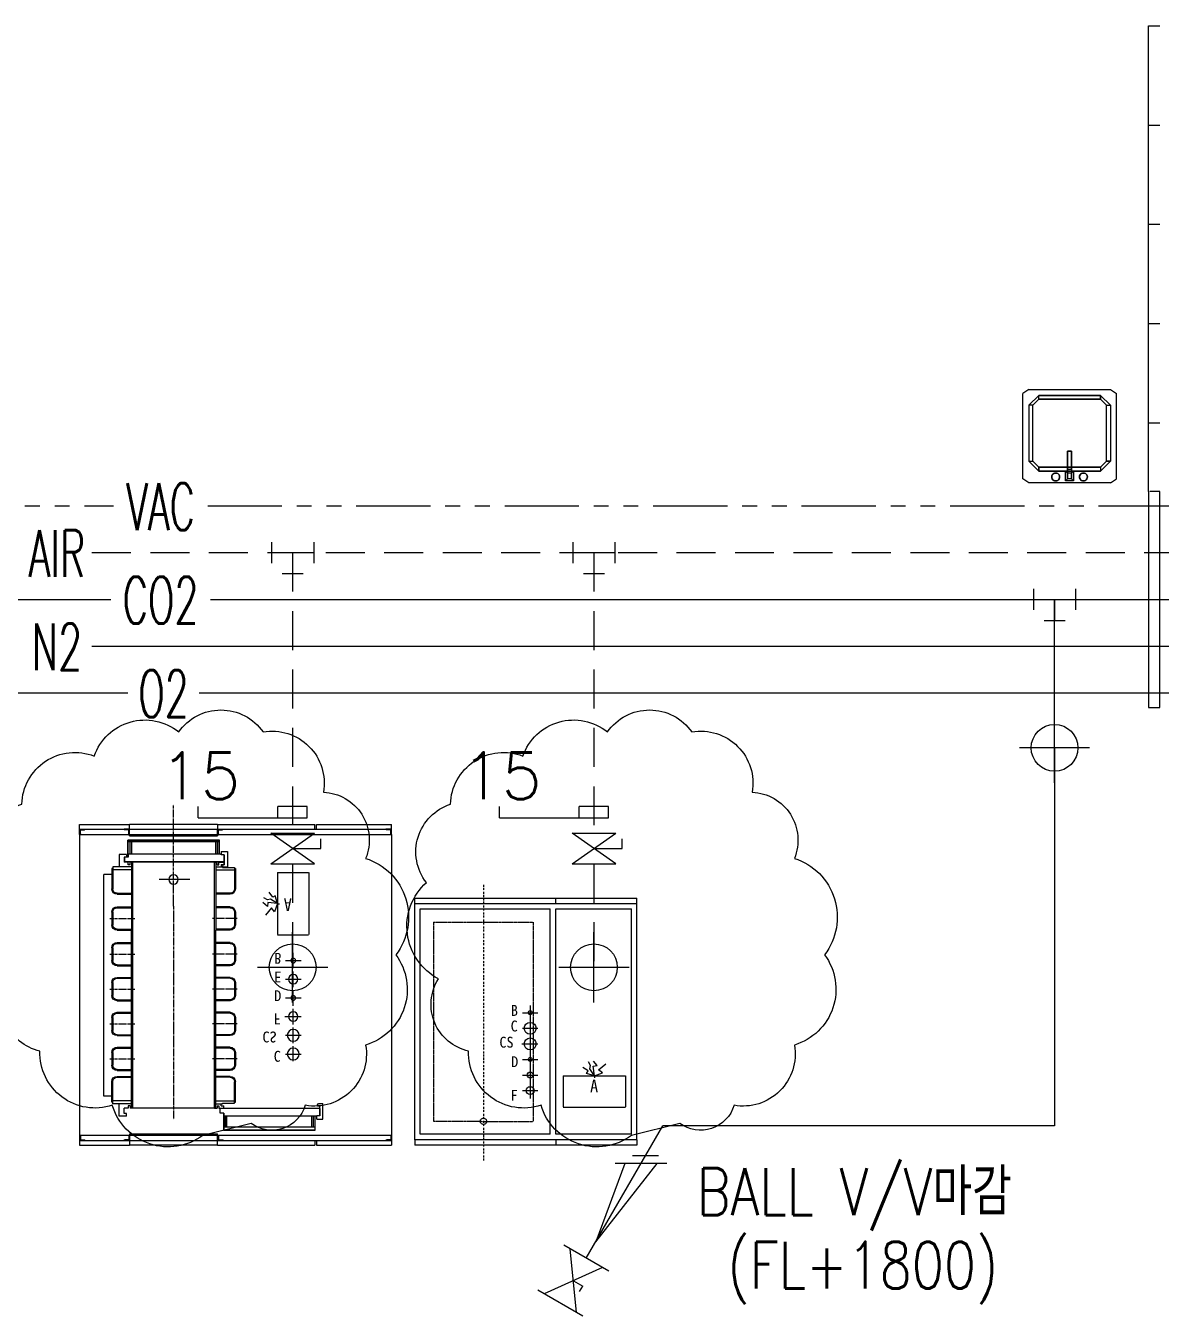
# Model space of a CAD drawing. Header units: millimetres. Extents: x 10903 to 284569, y 2319 to 62017.
# Drawn here: x 236009 to 243292, y 41949 to 50230 of the extents above; entities that cross this region are included whole.
import ezdxf
from ezdxf.enums import TextEntityAlignment as Align

# ---------------------------------------------------------------- set-up
doc = ezdxf.new("R2010")
doc.units = ezdxf.units.MM
for name, pattern in [('BORDER', [44.449999, 12.7, -6.35, 12.7, -6.35, 0, -6.35]), ('CENTER2', [28.575, 19.05, -3.175, 3.175, -3.175]), ('DASHED', [0.75, 0.5, -0.25]), ('DASHED2', [0.375, 0.25, -0.125]), ('DASHED3', [6.35, 4.233333, -2.116667]), ('HIDDEN', [0.375, 0.25, -0.125]), ('HIDDEN2', [4.7625, 3.175, -1.5875]), ('PHANTOM', [63.5, 31.75, -6.35, 6.35, -6.35, 6.35, -6.35])]:
    doc.linetypes.add(name, pattern=pattern)
for name, color, linetype in [('1', 8, 'Continuous'), ('5TXT', 7, 'Continuous'), ('ex', 1, 'Continuous'), ('pipe', 3, 'Continuous'), ('UT GAS', 4, 'Continuous'), ('UTIL-AIR', 3, 'DASHED2'), ('UTIL-CO2', 2, 'Continuous'), ('UTIL-N2', 6, 'Continuous'), ('UTIL-VACUUM', 7, 'HIDDEN'), ('빌트인', 8, 'Continuous')]:
    doc.layers.add(name, color=color, linetype=linetype)
doc.layers.add('UTIL-O2', color=4, linetype='Continuous', lineweight=0)
doc.styles.add('GHS', font='ROMANS.shx', dxfattribs={"bigfont": 'whgtxt.shx'})
doc.styles.add('TSTYLE1', font='txt', dxfattribs={"width": 0.95, "height": 80})
doc.styles.add('TSTYLE4', font='txt', dxfattribs={"width": 0.95, "height": 70})
doc.styles.add('TSTYLE5', font='txt', dxfattribs={"width": 0.95, "height": 80})
doc.styles.add('TSTYLE7', font='txt', dxfattribs={"height": 70})
doc.styles.add('TSTYLE9', font='txt', dxfattribs={"width": 0.95, "height": 4})
doc.styles.add('굴림', font='simple.shx', dxfattribs={"bigfont": 'whgtxt.shx'})

# ---------------------------------------------------------------- blocks, each defined once
blk = doc.blocks.new('AC557L')
at = {"layer": '1', "linetype": 'BORDER'}
blk.add_line((-272, 1636.1), (-272, -134.8), dxfattribs=at)
at = {"layer": '1', "linetype": 'Continuous'}
for p, q in [((-712, 0), (-712, 1551)), ((-712, 1551), (712, 1551)), ((-712, 1516), (712, 1516)), ((192, 1516), (192, 1551)), ((712, 0), (712, 1551)), ((-677, 35), (-677, 1481)), ((-677, 1481), (157, 1481)), ((157, 35), (157, 1481)), ((192, 35), (192, 1481)), ((192, 1481), (677, 1481)), ((677, 35), (677, 1481)), ((28, 860.5), (28, 765)), ((-22, 815), (78, 815)), ((28, 765), (28, 665)), ((-22, 715), (78, 715)), ((28, 665), (28, 565)), ((-26.3, 615), (78, 615)), ((-22, 515), (78, 515)), ((28, 565), (28, 465)), ((415, 475.9), (401.6, 499)), ((457.5, 475.9), (433.2, 505.1)), ((-22, 415), (78, 415)), ((28, 465), (28, 365)), ((399.2, 441.8), (366.3, 463.7)), ((389.4, 424.8), (399.2, 441.8)), ((439.8, 409.9), (389.4, 424.8)), ((410.1, 455.2), (415, 475.9)), ((439.8, 409.9), (410.1, 455.2)), ((432, 472.2), (457.5, 475.9)), ((439.8, 409.9), (432, 472.2)), ((439.8, 409.9), (492.8, 429.6)), ((467.3, 449.1), (513.5, 488)), ((492.8, 429.6), (467.3, 449.1)), ((28, 365), (28, 265)), ((440, 410), (440, 397.4)), ((-22, 315), (78, 315)), ((712, 0), (-712, 0)), ((-712, 0), (-712, -35)), ((157, 35), (-677, 35)), ((677, 35), (192, 35)), ((712, -35), (-712, -35)), ((192, 0), (192, -35)), ((712, 0), (712, -35))]:
    blk.add_line(p, q, dxfattribs=at)
at = {"layer": '1', "linetype": 'HIDDEN'}
for p, q in [((-592, 1397.1), (-592, 118.9)), ((-592, 1397.1), (48, 1397.1)), ((48, 1397.1), (48, 117.1)), ((-592, 118.9), (48, 117.1))]:
    blk.add_line(p, q, dxfattribs=at)
at = {"layer": '1', "linetype": 'HIDDEN2'}
for p, q in [((240, 410), (240, 210)), ((240, 410), (640, 410)), ((640, 410), (640, 210)), ((240, 210), (640, 210))]:
    blk.add_line(p, q, dxfattribs=at)
at = {"layer": '1', "linetype": 'Continuous'}
for centre, radius in [((28, 715), 38.1), ((28, 815), 12.7), ((28, 615), 38.1), ((28, 515), 12.7), ((28, 415), 19.1), ((28, 315), 25.4)]:
    blk.add_circle(centre, radius, dxfattribs=at)
at = {"layer": '1', "linetype": 'DASHED3'}
blk.add_circle((-272, 118), 20, dxfattribs=at)
at = {"layer": '1', "linetype": 'Continuous', "width": 0.95}
for s, height, rotation, style, p in [('B', 70, 359.99997, 'TSTYLE4', (-96, 794.5)), ('C', 70, 359.99997, 'TSTYLE4', (-97.2, 694.8)), ('CS', 70, 359.99997, 'TSTYLE4', (-169.3, 590.8)), ('D', 70, 359.99997, 'TSTYLE4', (-93.6, 465.8)), ('A', 80, 360, 'TSTYLE5', (412.3, 304.7)), ('F', 70, 360, 'TSTYLE4', (-96.9, 249.7))]:
    blk.add_text(s, height=height, rotation=rotation, dxfattribs=dict(at, style=style)).set_placement(p)
blk = doc.blocks.new('PI')
at = {"layer": 'UTIL-AIR', "color": 1, "linetype": 'Continuous'}
for p, q in [((0, 150), (0, -150)), ((150, 0), (-150, 0))]:
    blk.add_line(p, q, dxfattribs=at)
at = {"layer": 'UTIL-AIR', "color": 2, "linetype": 'Continuous'}
blk.add_circle((0, 0), 100, dxfattribs=at)
blk = doc.blocks.new('SA30T')
at = {"color": 2, "linetype": 'Continuous'}
for p, q in [((-0.75, 1.5), (0.75, 1.5)), ((1.5, 0.75), (1.5, -0.75)), ((-0.75, -1.5), (0.75, -1.5))]:
    blk.add_line(p, q, dxfattribs=at)
at = {"color": 0, "linetype": 'Continuous'}
for p, q in [((0, 1.5), (0, -1.5)), ((0, 0), (1.5, 0))]:
    blk.add_line(p, q, dxfattribs=at)
at = {"color": 2, "linetype": 'Continuous'}
for p in [(0, 1.5), (1.5, 0), (0, -1.5)]:
    blk.add_point(p, dxfattribs=at)
blk = doc.blocks.new('0S2c-M51-005-0-3층 UTILITY배관 평면도$0$SDFASFSDAF')
at = {"layer": 'pipe', "color": 2}
for p, q in [((0, 1.25), (0, -1.25)), ((2.5, 1.25), (2.5, -1.25)), ((0, 0.9), (2.5, -0.9)), ((2.5, 0.9), (0, -0.9))]:
    blk.add_line(p, q, dxfattribs=at)
blk = doc.blocks.new('SINK2')
at = {"layer": '빌트인'}
for p, q in [((-261.9, 600), (-300, 574.6)), ((-261.9, 600), (261.9, 600)), ((261.9, 600), (300, 574.6)), ((-300, 25.4), (-300, 574.6)), ((-198.2, 561.9), (-261.9, 498.2)), ((-261.9, 498.2), (-198.2, 561.9)), ((-261.9, 498.2), (-261.9, 140.1)), ((-261.9, 498.2), (-261.9, 140.1)), ((-236.4, 498.2), (-261.9, 498.2)), ((-236.4, 498.2), (-261.9, 498.2)), ((-236.4, 498.2), (-198.2, 536.4)), ((-198.2, 536.4), (-236.4, 498.2)), ((-236.4, 140.1), (-236.4, 498.2)), ((-236.4, 140.1), (-236.4, 498.2)), ((198.2, 561.9), (-198.2, 561.9)), ((-198.2, 561.9), (198.2, 561.9)), ((-198.2, 536.4), (-198.2, 561.9)), ((-198.2, 536.4), (-198.2, 561.9)), ((-198.2, 536.4), (198.2, 536.4)), ((198.2, 536.4), (-198.2, 536.4)), ((261.9, 498.2), (198.2, 561.9)), ((198.2, 561.9), (198.2, 536.4)), ((261.9, 498.2), (198.2, 561.9)), ((198.2, 536.4), (198.2, 561.9)), ((236.4, 498.2), (198.2, 536.4)), ((198.2, 536.4), (236.4, 498.2)), ((236.4, 140.1), (236.4, 498.2)), ((236.4, 498.2), (261.9, 498.2)), ((236.4, 140.1), (236.4, 498.2)), ((236.4, 498.2), (261.9, 498.2)), ((261.9, 498.2), (261.9, 140.1)), ((261.9, 498.2), (261.9, 140.1)), ((300, 25.4), (300, 574.6)), ((-12.8, 203.6), (-12.8, 89.1)), ((12.8, 203.6), (-12.8, 203.6)), ((-12.8, 203.6), (-12.8, 101.8)), ((12.8, 203.6), (-12.8, 203.6)), ((-12.8, 203.6), (12.8, 203.6)), ((12.8, 203.6), (-12.8, 203.6)), ((-12.8, 203.6), (-12.8, 101.8)), ((-12.8, 89.1), (-12.8, 203.6)), ((12.8, 89.1), (12.8, 203.6)), ((12.8, 101.8), (12.8, 203.6)), ((12.8, 203.6), (12.8, 101.8)), ((12.8, 89.1), (12.8, 203.6)), ((-261.9, 140.1), (-198.2, 76.4)), ((-261.9, 140.1), (-236.4, 140.1)), ((-198.2, 76.4), (-261.9, 140.1)), ((-261.9, 140.1), (-236.4, 140.1)), ((-198.2, 101.8), (-236.4, 140.1)), ((-236.4, 140.1), (-198.2, 101.8)), ((198.2, 101.8), (-198.2, 101.8)), ((-198.2, 101.8), (198.2, 101.8)), ((-198.2, 76.4), (-198.2, 101.8)), ((-198.2, 101.8), (-198.2, 76.4)), ((12.8, 101.8), (-12.8, 101.8)), ((-12.8, 101.8), (12.8, 101.8)), ((-12.8, 63.6), (-12.8, 101.8)), ((-12.8, 101.8), (-12.8, 89.1)), ((-12.8, 101.8), (-12.8, 89.1)), ((-12.8, 63.6), (-12.8, 101.8)), ((-12.8, 89.1), (12.8, 89.1)), ((-12.8, 89.1), (12.8, 89.1)), ((-12.8, 25.4), (-12.8, 89.1)), ((-12.8, 89.1), (-12.8, 25.4)), ((12.8, 101.8), (12.8, 63.6)), ((12.8, 89.1), (12.8, 101.8)), ((12.8, 101.8), (12.8, 63.6)), ((12.8, 101.8), (12.8, 89.1)), ((12.8, 89.1), (12.8, 25.4)), ((12.8, 89.1), (12.8, 25.4)), ((198.2, 76.4), (261.9, 140.1)), ((236.4, 140.1), (198.2, 101.8)), ((261.9, 140.1), (198.2, 76.4)), ((198.2, 101.8), (236.4, 140.1)), ((198.2, 101.8), (198.2, 76.4)), ((198.2, 101.8), (198.2, 76.4)), ((261.9, 140.1), (236.4, 140.1)), ((236.4, 140.1), (261.9, 140.1)), ((-261.9, 0), (-300, 25.4)), ((261.9, 0), (-261.9, 0)), ((-198.2, 76.4), (198.2, 76.4)), ((198.2, 76.4), (-198.2, 76.4)), ((-113.7, 44.8), (-114.5, 38.2)), ((-114.5, 38.2), (-113.7, 44.8)), ((-113.7, 44.8), (-114.5, 38.2)), ((-114.5, 38.2), (-113.7, 44.8)), ((-114.5, 38.2), (-113.7, 31.6)), ((-113.7, 31.6), (-114.5, 38.2)), ((-114.5, 38.2), (-113.7, 31.6)), ((-113.7, 31.6), (-114.5, 38.2)), ((-111.1, 51), (-113.7, 44.8)), ((-113.7, 44.8), (-111.1, 51)), ((-111.1, 51), (-113.7, 44.8)), ((-113.7, 44.8), (-111.1, 51)), ((-113.7, 31.6), (-111.1, 25.4)), ((-111.1, 25.4), (-113.7, 31.6)), ((-113.7, 31.6), (-111.1, 25.4)), ((-111.1, 25.4), (-113.7, 31.6)), ((-107.1, 56.2), (-111.1, 51)), ((-111.1, 51), (-107.1, 56.2)), ((-107.1, 56.2), (-111.1, 51)), ((-111.1, 51), (-107.1, 56.2)), ((-111.1, 25.4), (-107.1, 20.2)), ((-107.1, 20.2), (-111.1, 25.4)), ((-111.1, 25.4), (-107.1, 20.2)), ((-107.1, 20.2), (-111.1, 25.4)), ((-101.8, 60.2), (-107.1, 56.2)), ((-107.1, 56.2), (-101.8, 60.2)), ((-101.8, 60.2), (-107.1, 56.2)), ((-107.1, 56.2), (-101.8, 60.2)), ((-107.1, 20.2), (-101.8, 16.2)), ((-101.8, 16.2), (-107.1, 20.2)), ((-107.1, 20.2), (-101.8, 16.2)), ((-101.8, 16.2), (-107.1, 20.2)), ((-95.6, 62.8), (-101.8, 60.2)), ((-101.8, 60.2), (-95.6, 62.8)), ((-95.6, 62.8), (-101.8, 60.2)), ((-101.8, 60.2), (-95.6, 62.8)), ((-101.8, 16.2), (-95.6, 13.6)), ((-95.6, 13.6), (-101.8, 16.2)), ((-101.8, 16.2), (-95.6, 13.6)), ((-95.6, 13.6), (-101.8, 16.2)), ((-89.1, 63.6), (-95.6, 62.8)), ((-95.6, 62.8), (-89.1, 63.6)), ((-89.1, 63.6), (-95.6, 62.8)), ((-95.6, 62.8), (-89.1, 63.6)), ((-95.6, 13.6), (-89.1, 12.8)), ((-89.1, 12.8), (-95.6, 13.6)), ((-95.6, 13.6), (-89.1, 12.8)), ((-89.1, 12.8), (-95.6, 13.6)), ((-82.5, 62.8), (-89.1, 63.6)), ((-82.5, 62.8), (-89.1, 63.6)), ((-89.1, 63.6), (-82.5, 62.8)), ((-82.5, 62.8), (-89.1, 63.6)), ((-89.1, 12.8), (-82.5, 13.6)), ((-82.5, 13.6), (-89.1, 12.8)), ((-89.1, 12.8), (-82.5, 13.6)), ((-82.5, 13.6), (-89.1, 12.8)), ((-76.3, 60.2), (-82.5, 62.8)), ((-82.5, 62.8), (-76.3, 60.2)), ((-76.3, 60.2), (-82.5, 62.8)), ((-82.5, 62.8), (-76.3, 60.2)), ((-82.5, 13.6), (-76.3, 16.2)), ((-76.3, 16.2), (-82.5, 13.6)), ((-82.5, 13.6), (-76.3, 16.2)), ((-76.3, 16.2), (-82.5, 13.6)), ((-71.1, 56.2), (-76.3, 60.2)), ((-76.3, 60.2), (-71.1, 56.2)), ((-71.1, 56.2), (-76.3, 60.2)), ((-76.3, 60.2), (-71.1, 56.2)), ((-76.3, 16.2), (-71.1, 20.2)), ((-71.1, 20.2), (-76.3, 16.2)), ((-76.3, 16.2), (-71.1, 20.2)), ((-71.1, 20.2), (-76.3, 16.2)), ((-67.1, 51), (-71.1, 56.2)), ((-71.1, 56.2), (-67.1, 51)), ((-67.1, 51), (-71.1, 56.2)), ((-71.1, 56.2), (-67.1, 51)), ((-71.1, 20.2), (-67.1, 25.4)), ((-67.1, 25.4), (-71.1, 20.2)), ((-71.1, 20.2), (-67.1, 25.4)), ((-67.1, 25.4), (-71.1, 20.2)), ((-64.5, 44.8), (-67.1, 51)), ((-67.1, 51), (-64.5, 44.8)), ((-64.5, 44.8), (-67.1, 51)), ((-67.1, 51), (-64.5, 44.8)), ((-67.1, 25.4), (-64.5, 31.6)), ((-64.5, 31.6), (-67.1, 25.4)), ((-67.1, 25.4), (-64.5, 31.6)), ((-64.5, 31.6), (-67.1, 25.4)), ((-63.6, 38.2), (-64.5, 44.8)), ((-64.5, 44.8), (-63.6, 38.2)), ((-63.6, 38.2), (-64.5, 44.8)), ((-64.5, 44.8), (-63.6, 38.2)), ((-64.5, 31.6), (-63.6, 38.2)), ((-63.6, 38.2), (-64.5, 31.6)), ((-64.5, 31.6), (-63.6, 38.2)), ((-63.6, 38.2), (-64.5, 31.6)), ((-12.8, 63.6), (-25.4, 76.4)), ((-25.4, 76.4), (25.4, 76.4)), ((-25.4, 76.4), (-12.8, 63.6)), ((-25.4, 12.8), (-25.4, 76.4)), ((-12.8, 25.4), (-25.4, 12.8)), ((-12.8, 25.4), (-25.4, 12.8)), ((25.4, 12.8), (-25.4, 12.8)), ((12.8, 63.6), (-12.8, 63.6)), ((12.8, 63.6), (-12.8, 63.6)), ((-12.8, 25.4), (-12.8, 63.6)), ((12.8, 25.4), (-12.8, 25.4)), ((12.8, 25.4), (-12.8, 25.4)), ((25.4, 76.4), (12.8, 63.6)), ((12.8, 63.6), (25.4, 76.4)), ((12.8, 25.4), (12.8, 63.6)), ((12.8, 25.4), (25.4, 12.8)), ((12.8, 25.4), (25.4, 12.8)), ((25.4, 76.4), (25.4, 12.8)), ((63.6, 38.2), (64.5, 44.8)), ((64.5, 44.8), (63.6, 38.2)), ((63.6, 38.2), (64.5, 44.8)), ((64.5, 44.8), (63.6, 38.2)), ((63.6, 38.2), (64.5, 31.6)), ((64.5, 31.6), (63.6, 38.2)), ((63.6, 38.2), (64.5, 31.6)), ((64.5, 31.6), (63.6, 38.2)), ((67.1, 51), (64.5, 44.8)), ((64.5, 44.8), (67.1, 51)), ((67.1, 51), (64.5, 44.8)), ((64.5, 44.8), (67.1, 51)), ((64.5, 31.6), (67.1, 25.4)), ((67.1, 25.4), (64.5, 31.6)), ((64.5, 31.6), (67.1, 25.4)), ((67.1, 25.4), (64.5, 31.6)), ((71.1, 56.2), (67.1, 51)), ((67.1, 51), (71.1, 56.2)), ((71.1, 56.2), (67.1, 51)), ((67.1, 51), (71.1, 56.2)), ((67.1, 25.4), (71.1, 20.2)), ((71.1, 20.2), (67.1, 25.4)), ((67.1, 25.4), (71.1, 20.2)), ((71.1, 20.2), (67.1, 25.4)), ((76.3, 60.2), (71.1, 56.2)), ((71.1, 56.2), (76.3, 60.2)), ((76.3, 60.2), (71.1, 56.2)), ((71.1, 56.2), (76.3, 60.2)), ((71.1, 20.2), (76.3, 16.2)), ((76.3, 16.2), (71.1, 20.2)), ((71.1, 20.2), (76.3, 16.2)), ((76.3, 16.2), (71.1, 20.2)), ((82.5, 62.8), (76.3, 60.2)), ((76.3, 60.2), (82.5, 62.8)), ((82.5, 62.8), (76.3, 60.2)), ((76.3, 60.2), (82.5, 62.8)), ((76.3, 16.2), (82.5, 13.6)), ((82.5, 13.6), (76.3, 16.2)), ((76.3, 16.2), (82.5, 13.6)), ((82.5, 13.6), (76.3, 16.2)), ((89.1, 63.6), (82.5, 62.8)), ((82.5, 62.8), (89.1, 63.6)), ((89.1, 63.6), (82.5, 62.8)), ((82.5, 62.8), (89.1, 63.6)), ((82.5, 13.6), (89.1, 12.8)), ((89.1, 12.8), (82.5, 13.6)), ((82.5, 13.6), (89.1, 12.8)), ((89.1, 12.8), (82.5, 13.6)), ((95.6, 62.8), (89.1, 63.6)), ((89.1, 63.6), (95.6, 62.8)), ((95.6, 62.8), (89.1, 63.6)), ((89.1, 63.6), (95.6, 62.8)), ((89.1, 12.8), (95.6, 13.6)), ((95.6, 13.6), (89.1, 12.8)), ((89.1, 12.8), (95.6, 13.6)), ((95.6, 13.6), (89.1, 12.8)), ((101.8, 60.2), (95.6, 62.8)), ((95.6, 62.8), (101.8, 60.2)), ((101.8, 60.2), (95.6, 62.8)), ((95.6, 62.8), (101.8, 60.2)), ((95.6, 13.6), (101.8, 16.2)), ((101.8, 16.2), (95.6, 13.6)), ((95.6, 13.6), (101.8, 16.2)), ((101.8, 16.2), (95.6, 13.6)), ((107.1, 56.2), (101.8, 60.2)), ((101.8, 60.2), (107.1, 56.2)), ((107.1, 56.2), (101.8, 60.2)), ((101.8, 60.2), (107.1, 56.2)), ((101.8, 16.2), (107.1, 20.2)), ((107.1, 20.2), (101.8, 16.2)), ((101.8, 16.2), (107.1, 20.2)), ((107.1, 20.2), (101.8, 16.2)), ((111.1, 51), (107.1, 56.2)), ((107.1, 56.2), (111.1, 51)), ((111.1, 51), (107.1, 56.2)), ((107.1, 56.2), (111.1, 51)), ((107.1, 20.2), (111.1, 25.4)), ((111.1, 25.4), (107.1, 20.2)), ((107.1, 20.2), (111.1, 25.4)), ((111.1, 25.4), (107.1, 20.2)), ((113.7, 44.8), (111.1, 51)), ((111.1, 51), (113.7, 44.8)), ((113.7, 44.8), (111.1, 51)), ((111.1, 51), (113.7, 44.8)), ((111.1, 25.4), (113.7, 31.6)), ((113.7, 31.6), (111.1, 25.4)), ((111.1, 25.4), (113.7, 31.6)), ((113.7, 31.6), (111.1, 25.4)), ((114.5, 38.2), (113.7, 44.8)), ((113.7, 44.8), (114.5, 38.2)), ((114.5, 38.2), (113.7, 44.8)), ((113.7, 44.8), (114.5, 38.2)), ((113.7, 31.6), (114.5, 38.2)), ((114.5, 38.2), (113.7, 31.6)), ((113.7, 31.6), (114.5, 38.2)), ((114.5, 38.2), (113.7, 31.6)), ((261.9, 0), (300, 25.4))]:
    blk.add_line(p, q, dxfattribs=at)
blk = doc.blocks.new('ac1000L-p')
at = {"layer": '빌트인', "linetype": 'Continuous'}
for p, q in [((-931.4, 937), (-931.4, 1002)), ((-931.4, 1002), (-611.4, 1002)), ((-611.4, 929), (-611.4, 1002)), ((-46.4, 1002), (-611.4, 1002)), ((-46.4, 1002), (-46.4, 929)), ((-46.4, 1002), (576.1, 1002)), ((576.1, 972), (576.1, 1002)), ((588.6, 1002), (1068.6, 1002)), ((588.6, 972), (588.6, 1002)), ((1068.6, 967), (1068.6, 1002)), ((1068.6, 937), (1068.6, 1002)), ((-931.4, 972), (-896.4, 972)), ((-931.4, 937), (1068.6, 937)), ((-931.4, -991), (-931.4, 937)), ((-926.4, 942), (-926.4, 967)), ((-926.4, 967), (-901.4, 967)), ((-896.4, 972), (918.6, 972)), ((-611.4, 972), (-646.4, 972)), ((-616.4, 967), (-641.4, 967)), ((-616.4, 942), (-616.4, 967)), ((-611.4, 937), (-611.4, 972)), ((-611.4, 929), (-46.4, 929)), ((-46.4, 937), (-46.4, 972)), ((-46.4, 972), (-11.4, 972)), ((-41.4, 942), (-41.4, 967)), ((-41.4, 967), (-16.4, 967)), ((918.6, 972), (1068.6, 972)), ((1068.6, 972), (1033.6, 972)), ((1063.6, 967), (1038.6, 967)), ((1063.6, 942), (1063.6, 967)), ((1068.6, 937), (1068.6, 972)), ((1068.6, -991), (1068.6, 937)), ((-8.3, 797.5), (-8.3, 907.5)), ((577.7, 907.5), (-8.3, 907.5)), ((-6.8, 797.5), (-6.8, 906)), ((576.2, 906), (-6.8, 906)), ((-6.8, 806.5), (-6.8, 886.5)), ((576.2, 886.5), (-6.8, 886.5)), ((3.2, 886.5), (3.2, 816.5)), ((13.2, 886.5), (3.2, 886.5)), ((13.2, 886.5), (13.2, 816.5)), ((556.2, 816.5), (556.2, 886.5)), ((566.2, 886.5), (556.2, 886.5)), ((566.2, 816.5), (566.2, 886.5)), ((576.2, 816.5), (576.2, 906)), ((577.7, 816.5), (577.7, 907.5)), ((589.2, 835.5), (589.2, 813.5)), ((589.2, 835.5), (629.2, 835.5)), ((629.2, 835.5), (629.2, 735.5)), ((-629.9, 815.5), (-677.4, 815.5)), ((-677.4, 815.5), (-677.4, 736.5)), ((-644.9, 798.5), (-644.9, 765.5)), ((-629.9, 798.5), (-644.9, 798.5)), ((-620.2, 765.5), (-644.9, 765.5)), ((-629.9, 815.5), (-629.9, 798.5)), ((-620.2, 748.5), (-620.2, 765.5)), ((-607.7, 748.5), (-620.2, 748.5)), ((-599.4, 765.5), (-607.7, 765.5)), ((-607.7, 748.5), (-607.7, 765.5)), ((-591.4, 765.5), (-599.4, 765.5)), ((-599.4, 765.5), (-599.4, -378.8)), ((-599.4, 765.5), (-599.4, 736.5)), ((-591.4, 765.5), (-591.4, -813.5)), ((-66.4, 765.5), (-591.4, 765.5)), ((-66.4, 765.5), (-66.4, -813.5)), ((-66.4, 765.5), (-58.4, 765.5)), ((-58.4, 765.5), (-58.4, -378.8)), ((-58.4, 765.5), (-58.4, 736.5)), ((-58.4, 765.5), (-50.2, 765.5)), ((-50.2, 748.5), (-50.2, 765.5)), ((-50.2, 748.5), (-37.7, 748.5)), ((-37.7, 765.5), (-6.9, 765.5)), ((-37.7, 748.5), (-37.7, 765.5)), ((-6.8, 797.5), (-29.8, 797.5)), ((-29.8, 797.5), (-29.8, 767.5)), ((609.2, 767.5), (-29.8, 767.5)), ((-22.9, 750.5), (-22.9, 736.5)), ((-22.9, 750.5), (-6.9, 750.5)), ((-6.9, 765.5), (-6.9, 750.5)), ((589.2, 816.5), (-6.8, 816.5)), ((-6.8, 816.5), (-6.8, 797.5)), ((589.2, 813.5), (589.2, 816.5)), ((609.2, 813.5), (589.2, 813.5)), ((609.2, 813.5), (589.2, 813.5)), ((593.2, 749.5), (593.2, 743.5)), ((593.2, 749.5), (609.2, 749.5)), ((609.2, 813.5), (609.2, 749.5)), ((609.2, 767.5), (609.2, 813.5)), ((-775.4, 686.5), (-775.4, -734.5)), ((-725.4, 686.5), (-775.4, 686.5)), ((-725.4, 726.5), (-725.4, 594.5)), ((-719.4, 726.5), (-725.4, 726.5)), ((-719.4, 736.5), (-719.4, 717.5)), ((-599.4, 736.5), (-719.4, 736.5)), ((-719.4, 726.5), (-719.4, 594.5)), ((-599.4, 717.5), (-719.4, 717.5)), ((-599.4, 736.5), (-677.4, 736.5)), ((-599.4, 736.5), (-599.4, 717.5)), ((-58.4, 736.5), (-22.9, 736.5)), ((-58.4, 736.5), (-58.4, 717.5)), ((-58.4, 736.5), (-14.9, 736.5)), ((-58.4, 717.5), (61.6, 717.5)), ((-14.9, 736.5), (-14.9, 732.5)), ((-14.9, 732.5), (61.6, 732.5)), ((61.6, 732.5), (61.6, 717.5)), ((61.6, 726.5), (61.6, 594.5)), ((61.6, 726.5), (67.6, 726.5)), ((67.6, 726.5), (67.6, 594.5)), ((593.2, 743.5), (601.2, 735.5)), ((601.2, 735.5), (629.2, 735.5)), ((-691.4, 566.5), (-599.4, 566.5)), ((-691.4, 560.5), (-599.4, 560.5)), ((-691.4, 523), (-599.4, 523)), ((-691.4, 517), (-599.4, 517)), ((33.6, 566.5), (-58.4, 566.5)), ((33.6, 560.5), (-58.4, 560.5)), ((33.6, 523), (-58.4, 523)), ((33.6, 517), (-58.4, 517)), ((-725.4, 407), (-725.4, 489)), ((-719.4, 407), (-719.4, 489)), ((61.6, 407), (61.6, 489)), ((67.6, 407), (67.6, 489)), ((388.6, 417), (488.6, 417)), ((438.6, 462.5), (438.6, 367)), ((-691.4, 379), (-599.4, 379)), ((-691.4, 373), (-599.4, 373)), ((33.6, 379), (-58.4, 379)), ((33.6, 373), (-58.4, 373)), ((438.6, 347), (438.6, 247)), ((-725.4, 183), (-725.4, 265)), ((-719.4, 183), (-719.4, 265)), ((-691.4, 299), (-599.4, 299)), ((-691.4, 293), (-599.4, 293)), ((33.6, 299), (-58.4, 299)), ((33.6, 293), (-58.4, 293)), ((61.6, 183), (61.6, 265)), ((67.6, 183), (67.6, 265)), ((388.6, 297), (488.6, 297)), ((384.3, 177), (488.6, 177)), ((438.6, 227), (438.6, 127)), ((-691.4, 155), (-599.4, 155)), ((-691.4, 149), (-599.4, 149)), ((33.6, 155), (-58.4, 155)), ((33.6, 149), (-58.4, 149)), ((438.6, 107), (438.6, 7)), ((-725.4, -41), (-725.4, 41)), ((-719.4, -41), (-719.4, 41)), ((-691.4, 75), (-599.4, 75)), ((-691.4, 69), (-599.4, 69)), ((33.6, 75), (-58.4, 75)), ((33.6, 69), (-58.4, 69)), ((61.6, -41), (61.6, 41)), ((67.6, -41), (67.6, 41)), ((388.6, 57), (488.6, 57)), ((-691.4, -69), (-599.4, -69)), ((-691.4, -75), (-599.4, -75)), ((33.6, -69), (-58.4, -69)), ((33.6, -75), (-58.4, -75)), ((388.6, -63), (488.6, -63)), ((438.6, -13), (438.6, -113)), ((-691.4, -149), (-599.4, -149)), ((-691.4, -155), (-599.4, -155)), ((33.6, -149), (-58.4, -149)), ((33.6, -155), (-58.4, -155)), ((438.6, -133), (438.6, -233)), ((-725.4, -265), (-725.4, -183)), ((-719.4, -265), (-719.4, -183)), ((61.6, -265), (61.6, -183)), ((67.6, -265), (67.6, -183)), ((388.6, -183), (488.6, -183)), ((-691.4, -293), (-599.4, -293)), ((-691.4, -299), (-599.4, -299)), ((33.6, -293), (-58.4, -293)), ((33.6, -299), (-58.4, -299)), ((-725.4, -494), (-725.4, -412)), ((-719.4, -494), (-719.4, -412)), ((-691.4, -378), (-599.4, -378)), ((-691.4, -384), (-599.4, -384)), ((-599.4, -813.5), (-599.4, -378.8)), ((33.6, -378), (-58.4, -378)), ((-58.4, -813.5), (-58.4, -378.8)), ((33.6, -384), (-58.4, -384)), ((61.6, -494), (61.6, -412)), ((67.6, -494), (67.6, -412)), ((299.4, -520.5), (260.4, -474.3)), ((318.8, -495), (299.4, -520.5)), ((338.6, -548), (318.8, -495)), ((-691.4, -522), (-599.4, -522)), ((-691.4, -528), (-599.4, -528)), ((33.6, -522), (-58.4, -522)), ((33.6, -528), (-58.4, -528)), ((272.6, -530.2), (243.4, -554.6)), ((272.6, -572.8), (249.5, -586.2)), ((276.3, -555.8), (272.6, -530.2)), ((293.3, -577.7), (272.6, -572.8)), ((338.6, -548), (276.3, -555.8)), ((338.6, -548), (293.3, -577.7)), ((338.6, -548), (323.7, -598.4)), ((338.5, -547.8), (351, -547.8)), ((-725.4, -774.5), (-725.4, -642.5)), ((-719.4, -774.5), (-719.4, -642.5)), ((-691.4, -608.5), (-599.4, -608.5)), ((-691.4, -614.5), (-599.4, -614.5)), ((33.6, -608.5), (-58.4, -608.5)), ((33.6, -614.5), (-58.4, -614.5)), ((61.6, -774.5), (61.6, -642.5)), ((67.6, -774.5), (67.6, -642.5)), ((306.7, -588.6), (284.8, -621.5)), ((323.7, -598.4), (306.7, -588.6)), ((-725.4, -734.5), (-775.4, -734.5)), ((-224.1, -703.1), (-421.7, -703.1)), ((-719.4, -774.5), (-725.4, -774.5)), ((-719.4, -784.5), (-719.4, -765.5)), ((-599.4, -765.5), (-719.4, -765.5)), ((-599.4, -784.5), (-719.4, -784.5)), ((-677.4, -863.5), (-677.4, -784.5)), ((-599.4, -784.5), (-677.4, -784.5)), ((-620.2, -813.5), (-644.9, -813.5)), ((-644.9, -846.5), (-644.9, -813.5)), ((-642.9, -845.5), (-642.9, -815.5)), ((-3.9, -815.5), (-642.9, -815.5)), ((-620.2, -796.5), (-620.2, -813.5)), ((-607.7, -796.5), (-620.2, -796.5)), ((-607.7, -796.5), (-607.7, -813.5)), ((-599.4, -813.5), (-607.7, -813.5)), ((-599.4, -784.5), (-599.4, -765.5)), ((-599.4, -813.5), (-599.4, -784.5)), ((-591.4, -813.5), (-599.4, -813.5)), ((-66.4, -813.5), (-591.4, -813.5)), ((-66.4, -813.5), (-58.4, -813.5)), ((-58.4, -784.5), (-58.4, -765.5)), ((-58.4, -765.5), (61.6, -765.5)), ((-58.4, -813.5), (-58.4, -784.5)), ((-58.4, -784.5), (-22.9, -784.5)), ((-58.4, -784.5), (-14.9, -784.5)), ((-58.4, -813.5), (-50.2, -813.5)), ((-50.2, -796.5), (-50.2, -813.5)), ((-50.2, -796.5), (-37.7, -796.5)), ((-37.7, -796.5), (-37.7, -813.5)), ((-37.7, -813.5), (-6.9, -813.5)), ((-22.9, -798.5), (-22.9, -784.5)), ((-22.9, -798.5), (-6.9, -798.5)), ((-19.9, -791.5), (-11.9, -783.5)), ((-19.9, -797.5), (-19.9, -791.5)), ((-19.9, -797.5), (-3.9, -797.5)), ((-14.9, -780.5), (61.6, -780.5)), ((-14.9, -784.5), (-14.9, -780.5)), ((-11.9, -783.5), (16.1, -783.5)), ((-6.9, -813.5), (-6.9, -798.5)), ((-3.9, -861.5), (-3.9, -797.5)), ((-3.9, -815.5), (-3.9, -861.5)), ((16.1, -883.5), (16.1, -783.5)), ((61.6, -780.5), (61.6, -765.5)), ((61.6, -774.5), (67.6, -774.5)), ((-629.9, -863.5), (-677.4, -863.5)), ((-629.9, -846.5), (-644.9, -846.5)), ((-619.9, -845.5), (-642.9, -845.5)), ((-629.9, -863.5), (-629.9, -846.5)), ((-621.4, -845.5), (-621.4, -955.5)), ((-619.9, -864.5), (-619.9, -845.5)), ((-619.9, -845.5), (-619.9, -954)), ((-23.9, -864.5), (-619.9, -864.5)), ((-619.9, -864.5), (-619.9, -944.5)), ((-609.9, -944.5), (-609.9, -864.5)), ((-599.9, -944.5), (-599.9, -864.5)), ((-56.9, -864.5), (-56.9, -944.5)), ((-46.9, -864.5), (-46.9, -944.5)), ((-36.9, -864.5), (-36.9, -944.5)), ((-36.9, -864.5), (-36.9, -954)), ((-35.4, -864.5), (-35.4, -955.5)), ((-3.9, -861.5), (-23.9, -861.5)), ((-23.9, -883.5), (-23.9, -861.5)), ((-3.9, -861.5), (-23.9, -861.5)), ((-23.9, -861.5), (-23.9, -864.5)), ((-23.9, -883.5), (16.1, -883.5)), ((-931.4, -991), (-931.4, -1056)), ((-931.4, -991), (1068.6, -991)), ((-931.4, -991), (-931.4, -1026)), ((-35.4, -955.5), (-621.4, -955.5)), ((-36.9, -944.5), (-619.9, -944.5)), ((-36.9, -954), (-619.9, -954)), ((-611.4, -983), (-611.4, -1056)), ((-611.4, -983), (-46.4, -983)), ((-611.4, -991), (-611.4, -1026)), ((-599.9, -944.5), (-609.9, -944.5)), ((-46.9, -944.5), (-56.9, -944.5)), ((-46.4, -1056), (-46.4, -983)), ((-46.4, -991), (-46.4, -1026)), ((1068.6, -991), (1068.6, -1056)), ((1068.6, -991), (1068.6, -1026)), ((-931.4, -1026), (-896.4, -1026)), ((-931.4, -1056), (-611.4, -1056)), ((-926.4, -996), (-926.4, -1021)), ((-926.4, -1021), (-901.4, -1021)), ((-896.4, -1026), (1018.6, -1026)), ((-611.4, -1026), (-646.4, -1026)), ((-616.4, -1021), (-641.4, -1021)), ((-616.4, -996), (-616.4, -1021)), ((-46.4, -1056), (-611.4, -1056)), ((-46.4, -1026), (-11.4, -1026)), ((-46.4, -1056), (576.1, -1056)), ((-41.4, -996), (-41.4, -1021)), ((-41.4, -1021), (-16.4, -1021)), ((576.1, -1026), (576.1, -1056)), ((588.6, -1026), (588.6, -1056)), ((588.6, -1056), (1068.6, -1056)), ((1018.6, -1026), (1068.6, -1026)), ((1068.6, -1026), (1033.6, -1026)), ((1063.6, -1021), (1038.6, -1021)), ((1063.6, -996), (1063.6, -1021))]:
    blk.add_line(p, q, dxfattribs=at)
at = {"layer": '빌트인', "linetype": 'CENTER2'}
for p, q in [((-328.9, -531.1), (-328.9, 834.3)), ((-737.5, 448), (-578.3, 448)), ((79.6, 448), (-79.6, 448)), ((-737.5, 224), (-578.3, 224)), ((79.6, 224), (-79.6, 224)), ((-737.5, 0), (-578.3, 0)), ((79.6, 0), (-79.6, 0)), ((-737.5, -224), (-578.3, -224)), ((79.6, -224), (-79.6, -224)), ((-737.5, -453), (-578.3, -453)), ((79.6, -453), (-79.6, -453)), ((-328.9, -531.1), (-328.9, -1182.1))]:
    blk.add_line(p, q, dxfattribs=at)
at = {"layer": '빌트인', "linetype": 'HIDDEN2'}
for p, q in [((338.5, -347.8), (538.5, -347.8)), ((338.5, -747.8), (338.5, -347.8)), ((538.5, -747.8), (538.5, -347.8)), ((338.5, -747.8), (538.5, -747.8))]:
    blk.add_line(p, q, dxfattribs=at)
at = {"layer": '빌트인', "linetype": 'Continuous'}
for centre, radius in [((438.6, 417), 38.1), ((438.6, 297), 38.1), ((438.6, 177), 30), ((438.6, 57), 15), ((438.6, -63), 30), ((438.6, -183), 15), ((-328.9, -703.1), 30)]:
    blk.add_circle(centre, radius, dxfattribs=at)
for centre, radius, start, end in [((-931.4, 942), 5, 269.99999, 359.99998), ((-901.4, 972), 5, 269.99999, 359.99998), ((-641.4, 972), 5, 180.00002, 270.00001), ((-611.4, 942), 5, 180.00002, 270.00001), ((-46.4, 942), 5, 269.99997, 359.99997), ((-16.4, 972), 5, 269.99997, 359.99997), ((1038.6, 972), 5, 180.00003, 270.00003), ((1068.6, 942), 5, 180.00003, 270.00003), ((-691.4, 594.5), 34, 180.00002, 270.00001), ((-691.4, 594.5), 28, 180.00002, 270.00001), ((33.6, 594.5), 28, 269.99999, 359.99998), ((33.6, 594.5), 34, 269.99999, 359.99998), ((-691.4, 489), 34, 89.99999, 179.99998), ((-691.4, 489), 28, 89.99999, 179.99998), ((33.6, 489), 34, 0.00002, 90.00001), ((33.6, 489), 28, 0.00002, 90.00001), ((-691.4, 407), 34, 179.99999, 269.99998), ((-691.4, 407), 28, 179.99999, 269.99998), ((33.6, 407), 28, 270.00002, 0.00001), ((33.6, 407), 34, 270.00002, 0.00001), ((-691.4, 265), 34, 89.99999, 179.99998), ((-691.4, 265), 28, 89.99999, 179.99998), ((33.6, 265), 34, 0.00002, 90.00001), ((33.6, 265), 28, 0.00002, 90.00001), ((-691.4, 183), 34, 179.99999, 269.99998), ((-691.4, 183), 28, 179.99999, 269.99998), ((33.6, 183), 28, 270.00002, 0.00001), ((33.6, 183), 34, 270.00002, 0.00001), ((-691.4, 41), 34, 89.99999, 179.99998), ((-691.4, 41), 28, 89.99999, 179.99998), ((33.6, 41), 34, 0.00002, 90.00001), ((33.6, 41), 28, 0.00002, 90.00001), ((-691.4, -41), 34, 179.99999, 269.99998), ((-691.4, -41), 28, 179.99999, 269.99998), ((33.6, -41), 28, 270.00002, 0.00001), ((33.6, -41), 34, 270.00002, 0.00001), ((-691.4, -183), 34, 89.99999, 179.99998), ((-691.4, -183), 28, 89.99999, 179.99998), ((33.6, -183), 34, 0.00002, 90.00001), ((33.6, -183), 28, 0.00002, 90.00001), ((-691.4, -265), 34, 179.99999, 269.99998), ((-691.4, -265), 28, 179.99999, 269.99998), ((33.6, -265), 28, 270.00002, 0.00001), ((33.6, -265), 34, 270.00002, 0.00001), ((-691.4, -412), 34, 89.99999, 179.99998), ((-691.4, -412), 28, 89.99999, 179.99998), ((33.6, -412), 34, 0.00002, 90.00001), ((33.6, -412), 28, 0.00002, 90.00001), ((-691.4, -494), 34, 179.99999, 269.99998), ((-691.4, -494), 28, 179.99999, 269.99998), ((33.6, -494), 28, 270.00002, 0.00001), ((33.6, -494), 34, 270.00002, 0.00001), ((-691.4, -642.5), 34, 89.99999, 179.99998), ((-691.4, -642.5), 28, 89.99999, 179.99998), ((33.6, -642.5), 34, 0.00002, 90.00001), ((33.6, -642.5), 28, 0.00002, 90.00001), ((-931.4, -996), 5, 0.00002, 90.00001), ((-611.4, -996), 5, 89.99999, 179.99998), ((-46.4, -996), 5, 0.00003, 90.00003), ((1068.6, -996), 5, 89.99997, 179.99997), ((-901.4, -1026), 5, 0.00002, 90.00001), ((-641.4, -1026), 5, 89.99999, 179.99998), ((-16.4, -1026), 5, 0.00003, 90.00003), ((1038.6, -1026), 5, 89.99997, 179.99997)]:
    blk.add_arc(centre, radius, start, end, dxfattribs=at)
at = {"layer": '빌트인', "linetype": 'Continuous', "width": 0.95}
for s, height, style, p in [('C', 70, 'TSTYLE9', (313.4, 396.8)), ('CS', 70, 'TSTYLE9', (241.2, 272.8)), ('F', 70, 'TSTYLE9', (313.4, 156.8)), ('D', 70, 'TSTYLE9', (317, 7.8)), ('E', 70, 'TSTYLE9', (317, -112.2)), ('B', 70, 'TSTYLE9', (317, -232.2)), ('A', 80, 'TSTYLE1', (377.9, -581.7))]:
    blk.add_text(s, height=height, rotation=359.99997, dxfattribs=dict(at, style=style)).set_placement(p)

msp = doc.modelspace()

# ---------------------------------------------------------------- linework, layer by layer
at = {"layer": 'ex', "ltscale": 3000}
for p, q in [((243211.1, 47242.3), (243211.1, 50229.8)), ((243211.1, 50229.8), (243283.1, 50229.8)), ((243211.1, 49592.8), (243283.1, 49592.8)), ((243211.1, 48955.9), (243283.1, 48955.9)), ((243211.1, 48318.9), (243283.1, 48318.9)), ((243211.1, 47681.9), (243283.1, 47681.9)), ((243211.1, 47242.3), (243211.1, 45854.3)), ((243283.1, 45854.3), (243283.1, 47242.3)), ((243211.1, 45854.3), (243283.1, 45854.3)), ((237115.6, 45148), (237115.6, 45220)), ((237814.8, 45220), (237626.8, 45220)), ((237626.8, 45148), (237626.8, 45220)), ((237814.8, 45148), (237814.8, 45220)), ((239048.4, 45148), (239048.4, 45220)), ((239747.6, 45220), (239559.6, 45220)), ((239559.6, 45148), (239559.6, 45220)), ((239747.6, 45148), (239747.6, 45220)), ((237115.6, 45148), (237814.8, 45148)), ((239048.4, 45148), (239747.6, 45148))]:
    msp.add_line(p, q, dxfattribs=at)
at = {"layer": 'ex', "linetype": 'PHANTOM', "ltscale": 2}
msp.add_line((243283.1, 47242.3), (243211.1, 47242.3), dxfattribs=at)
at = {"layer": 'UT GAS', "color": 1, "ltscale": 10}
for p, q in [((242608.4, 45596.4), (242608.4, 43171)), ((242608.4, 43171), (240095.5, 43171))]:
    msp.add_line(p, q, dxfattribs=at)
at = {"layer": 'UTIL-AIR', "linetype": 'DASHED', "lineweight": -3, "ltscale": 500}
for p, q in [((236433.5, 46849.1), (256724.6, 46849.1)), ((237720.8, 46849.1), (237720.8, 45048.3)), ((239653.6, 46849.1), (239653.6, 45048.3)), ((237720.8, 44852.3), (237720.8, 44187.9)), ((239653.6, 44852.3), (239653.6, 44187.9))]:
    msp.add_line(p, q, dxfattribs=at)
at = {"layer": 'UTIL-CO2', "linetype": 'Continuous', "lineweight": -3}
for p, q in [((225554.9, 46549.1), (236554.5, 46549.1)), ((237193.1, 46549.1), (257295.6, 46549.1)), ((242608.4, 45596.4), (242608.4, 46548.7)), ((237580.8, 44852.3), (237860.8, 45048.3)), ((237580.8, 45048.3), (237860.8, 45048.3)), ((237860.8, 44852.3), (237580.8, 45048.3)), ((239513.6, 44852.3), (239793.6, 45048.3)), ((239513.6, 45048.3), (239793.6, 45048.3)), ((239793.6, 44852.3), (239513.6, 45048.3)), ((237902.3, 44950.3), (237902.3, 45011.6)), ((239835, 44950.3), (239835, 45011.6)), ((237720.8, 44950.3), (237902.3, 44950.3)), ((239653.6, 44950.3), (239835, 44950.3)), ((237580.8, 44852.3), (237860.8, 44852.3)), ((239513.6, 44852.3), (239793.6, 44852.3)), ((239604.7, 42321), (240095.5, 43171))]:
    msp.add_line(p, q, dxfattribs=at)
at = {"layer": 'UTIL-CO2', "color": 2, "ltscale": 10}
for p, q in [((240066.8, 42977.9), (239901.2, 42977.9)), ((239665.5, 42426.3), (240058.8, 42928.3)), ((239851.8, 42928.3), (239665.5, 42426.3)), ((240120.9, 42928.3), (239789.7, 42928.3)), ((239521.4, 42176.6), (239581.4, 42142)), ((239560.9, 42106.4), (239581.4, 42142))]:
    msp.add_line(p, q, dxfattribs=at)
at = {"layer": 'UTIL-N2', "linetype": 'Continuous', "lineweight": -3}
msp.add_line((236433.5, 46249.1), (256724.6, 46249.1), dxfattribs=at)
at = {"layer": 'UTIL-O2', "linetype": 'Continuous', "lineweight": -3}
for p, q in [((226154.9, 45949.1), (236663.1, 45949.1)), ((237121.6, 45949.1), (257404.2, 45949.1))]:
    msp.add_line(p, q, dxfattribs=at)
at = {"layer": 'UTIL-VACUUM', "linetype": 'PHANTOM', "lineweight": -3, "ltscale": 15}
for p, q in [((224954.9, 47149.1), (236571.6, 47149.1)), ((237175.9, 47149.1), (257312.7, 47149.1))]:
    msp.add_line(p, q, dxfattribs=at)
at = {"layer": '빌트인', "color": 3, "linetype": 'Continuous', "lineweight": -3}
for points in [[(237144.4, 43109.2, -0.520567), (236564, 43302.4, -0.520567), (236099.7, 43650.2, -0.520567), (235906.2, 44113.9, -0.520567), (235828.9, 44732.2, -0.520567), (235983.6, 45234.5, -0.520567), (236448, 45543.6, -0.520567), (236989.7, 45698.2, -0.520567), (237531.4, 45698.2, -0.520567), (237918.3, 45311.8, -0.520567), (238189.2, 44886.7, -0.520567), (238382.6, 44268.5, -0.520567), (238189.2, 43688.9, -0.520567), (237802.2, 43302.4, -0.520567), (237454, 43186.5)], [(239894.4, 43109.2, -0.520567), (239314, 43302.4, -0.520567), (238849.7, 43650.2, -0.520567), (238656.2, 44113.9, -0.520567), (238578.9, 44732.2, -0.520567), (238733.6, 45234.5, -0.520567), (239198, 45543.6, -0.520567), (239739.7, 45698.2, -0.520567), (240281.4, 45698.2, -0.520567), (240668.3, 45311.8, -0.520567), (240939.2, 44886.7, -0.520567), (241132.6, 44268.5, -0.520567), (240939.2, 43688.9, -0.520567), (240552.2, 43302.4, -0.520567), (240204, 43186.5)]]:
    msp.add_lwpolyline(points, format="xyb", close=True, dxfattribs=at)

# ---------------------------------------------------------------- block references
at = {"layer": 'UTIL-AIR', "linetype": 'Continuous', "lineweight": -3}
for name, p, xscale, yscale, zscale, rotation in [('SA30T', (237720.8, 46849.1), -90, 90, 90, 90), ('SA30T', (239653.6, 46849.1), -90, 90, 90, 90), ('PI', (237720.8, 44187.9), 1.5, 1.5, 1.5, 180), ('PI', (239653.6, 44187.9), 1.5, 1.5, 1.5, 180)]:
    msp.add_blockref(name, p, dxfattribs=dict(at, xscale=xscale, yscale=yscale, zscale=zscale, rotation=rotation))
at = {"layer": 'UTIL-CO2', "linetype": 'Continuous', "lineweight": -3}
for name, p, xscale, yscale, zscale, rotation in [('SA30T', (242608.4, 46548.7), -90, 90, 90, 90), ('PI', (242608.4, 45596.4), 1.5, 1.5, 1.5, 270)]:
    msp.add_blockref(name, p, dxfattribs=dict(at, xscale=xscale, yscale=yscale, zscale=zscale, rotation=rotation))
at = {"layer": 'UTIL-CO2', "xscale": -133.3326188933681, "yscale": 133.3326188933681, "zscale": 133.3326188933681, "rotation": 240.0000000005227}
msp.add_blockref('0S2c-M51-005-0-3층 UTILITY배관 평면도$0$SDFASFSDAF', (239438, 42032.3), dxfattribs=at)
at = {"layer": '빌트인', "lineweight": -3}
msp.add_blockref('SINK2', (242704.6, 47296.4), dxfattribs=at)
at = {"layer": '빌트인', "xscale": -1, "rotation": 180}
msp.add_blockref('ac1000L-p', (237286, 44048.4), dxfattribs=at)
at = {"layer": '빌트인'}
msp.add_blockref('AC557L', (239216.5, 43081.4), dxfattribs=at)
msp.add_blockref('AC557L', (239216.5, 43081.4), dxfattribs=at)

# ---------------------------------------------------------------- texts
at = {"layer": '5TXT', "color": 7, "style": '굴림'}
for p in [(237128.6, 45417.3), (239061.3, 45417.3)]:
    msp.add_text('15', height=300, rotation=360, dxfattribs=at).set_placement(p, align=Align.MIDDLE_CENTER)
at = {"layer": 'UT GAS', "color": 7, "ltscale": 10, "style": 'GHS', "width": 0.6}
for s, p in [('VAC', (236873.8, 47143.8, 0)), ('AIR', (236208.5, 46843.8, 0)), ('CO2', (236873.8, 46543.8, 0)), ('N2', (236208.5, 46243.8, 0)), ('O2', (236892.3, 45943.8, 0))]:
    msp.add_text(s, height=300, dxfattribs=at).set_placement(p, align=Align.MIDDLE_CENTER)
at = {"layer": 'UT GAS', "color": 7, "ltscale": 10, "style": 'GHS', "width": 0.8}
for s, p in [('BALL V/V마감', (241323.6, 42726.6)), ('(FL+1800)', (241378.8, 42255))]:
    msp.add_text(s, height=300, dxfattribs=at).set_placement(p, align=Align.MIDDLE)

doc.saveas('drawing.dxf')
